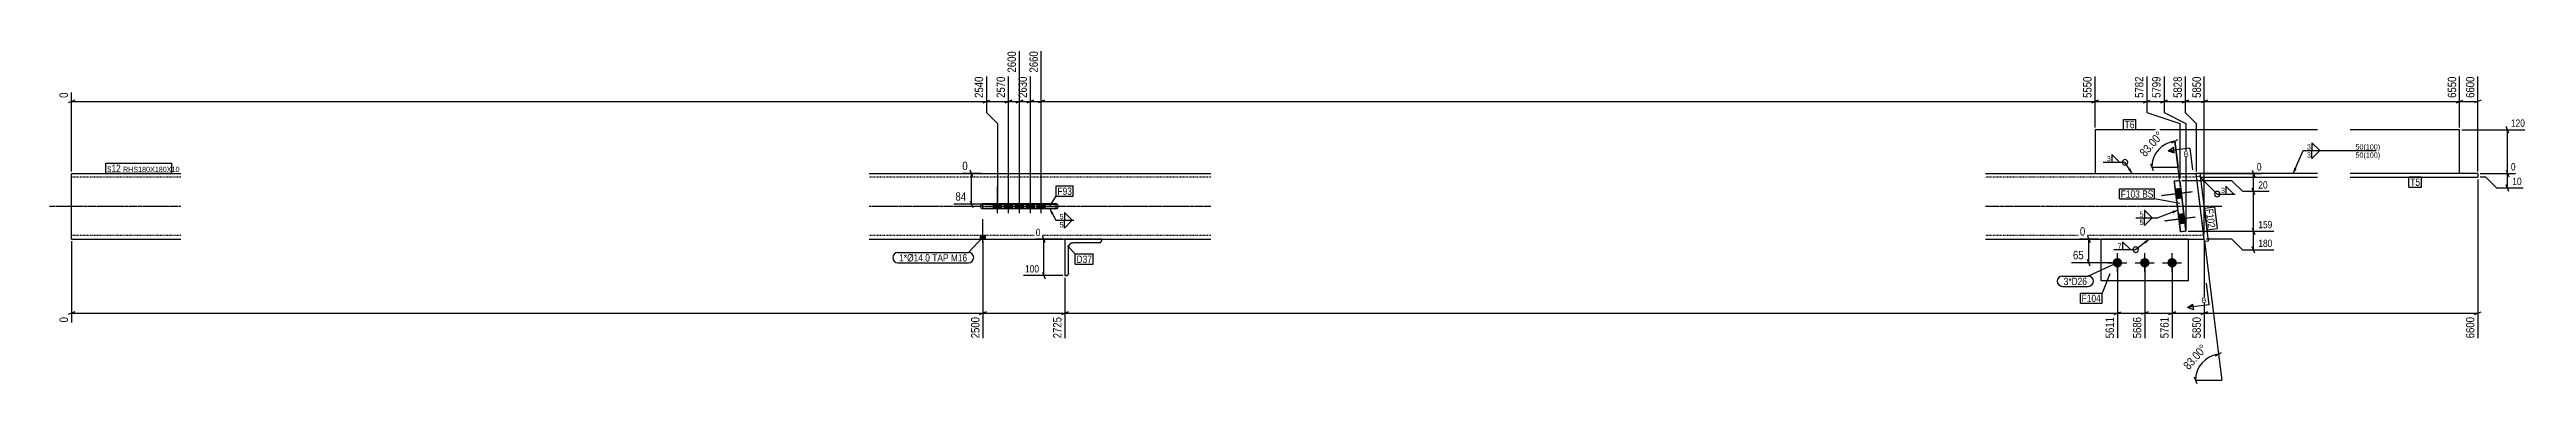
# Model space of a CAD drawing. Header units: millimetres. Extents: x 14 to 40218, y 9 to 1226.
# Drawn here: x 14 to 6808, y 14 to 932 of the extents above; entities that cross this region are included whole.
import ezdxf

# ---------------------------------------------------------------- set-up
doc = ezdxf.new("R2010")
doc.units = ezdxf.units.MM
doc.linetypes.add('DXK_LINE_DOT2', pattern=[3.9198, 1.9599, -1.9599])
doc.linetypes.add('DXK_LINE_DOT3', pattern=[5.9187, 2.979, -0.9799, 0.9799, -0.9799])
for name, color, linetype in [('MÅLSÆTNING', 7, 'Continuous'), ('STÅL', 7, 'Continuous'), ('TEKST', 7, 'Continuous')]:
    doc.layers.add(name, color=color, linetype=linetype)
doc.styles.add('Arial', font='ARIAL.TTF', dxfattribs={"height": 0.2})
doc.styles.add('Arial Narrow', font='ARIALN.TTF', dxfattribs={"height": 0.2})

msp = doc.modelspace()

# ---------------------------------------------------------------- hatches: boundary and pattern name
at = {"layer": 'STÅL', "linetype": 'Continuous'}
for points in [[(5862.5, 523.9), (5859.3, 549.7), (5844.4, 547.8), (5847.6, 522)], [(2625.4, 507.1), (2603.4, 507.1), (2603.4, 495.1), (2625.4, 495.1)], [(2625.4, 507.1), (2603.4, 507.1), (2603.4, 495.1), (2625.4, 495.1)], [(2655.4, 507.1), (2633.4, 507.1), (2633.4, 495.1), (2655.4, 495.1)], [(2655.4, 507.1), (2633.4, 507.1), (2633.4, 495.1), (2655.4, 495.1)], [(2685.4, 507.1), (2663.4, 507.1), (2663.4, 495.1), (2685.4, 495.1)], [(2685.4, 507.1), (2663.4, 507.1), (2663.4, 495.1), (2685.4, 495.1)], [(2715.4, 507.1), (2693.4, 507.1), (2693.4, 495.1), (2715.4, 495.1)], [(2715.4, 507.1), (2693.4, 507.1), (2693.4, 495.1), (2715.4, 495.1)], [(2745.4, 507.1), (2723.4, 507.1), (2723.4, 495.1), (2745.4, 495.1)], [(2745.4, 507.1), (2723.4, 507.1), (2723.4, 495.1), (2745.4, 495.1)], [(5871, 454.4), (5867.8, 480.2), (5852.9, 478.4), (5856.1, 452.6)], [(2581.4, 421.1), (2567.4, 421.1), (2567.4, 411.1), (2581.4, 411.1)], [(5685.9, 359.1, -1), (5685.9, 333.1, -1)], [(5760.9, 359.1, -1), (5760.9, 333.1, -1)], [(5835.9, 359.1, -1), (5835.9, 333.1, -1)]]:
    msp.add_hatch(color=96, dxfattribs=at).paths.add_polyline_path(points)
at = {"layer": 'TEKST', "linetype": 'Continuous'}
for points in [[(5921.1, 567.8), (5913.1, 581.1), (5926.4, 573.1)], [(5836.1, 488.5), (5851.5, 490.2), (5838.8, 481.5)], [(5759.5, 404.9), (5773.6, 411.1), (5764.1, 399)]]:
    msp.add_hatch(color=3, dxfattribs=at).paths.add_polyline_path(points)

# ---------------------------------------------------------------- linework, layer by layer
at = {"layer": 'MÅLSÆTNING', "color": 7, "linetype": 'Continuous'}
for p, q in [((2734.4, 513.1), (2734.4, 927)), ((2734.4, 513.1), (2734.4, 927)), ((2584.4, 857.4), (2584.4, 758.7)), ((2644.4, 513.1), (2644.4, 857.4)), ((2704.4, 513.1), (2704.4, 857.4)), ((5624.4, 717.1), (5624.4, 857.4)), ((5624.4, 717.1), (5624.4, 857.4)), ((5766.6, 857.4), (5766.6, 758.7)), ((5813.7, 857.4), (5813.7, 758.7)), ((5872.1, 857.4), (5872.1, 758.7)), ((5924.2, 425.3), (5924.2, 857.4)), ((5924.2, 425.3), (5924.2, 857.4)), ((6624.4, 717.1), (6624.4, 857.4)), ((6674.4, 597.1), (6674.4, 857.4)), ((83.4, 792.3), (65.4, 785.1)), ((74.4, 597.1), (74.4, 813.5)), ((2575.4, 785.1), (2593.4, 792.3)), ((2584.4, 788.7), (2644.4, 788.7)), ((2584.4, 758.7), (2614.4, 728.7)), ((2584.4, 758.7), (2614.4, 728.7)), ((2653.4, 792.3), (2635.4, 785.1)), ((2674.4, 788.7), (2704.4, 788.7)), ((2695.4, 785.1), (2713.4, 792.3)), ((2713.4, 792.3), (2695.4, 785.1)), ((2704.4, 788.7), (2734.4, 788.7)), ((2743.4, 792.3), (2725.4, 785.1)), ((2743.4, 792.3), (2725.4, 785.1)), ((2734.4, 788.7), (5624.4, 788.7)), ((5633.4, 792.3), (5615.4, 785.1)), ((5615.4, 785.1), (5633.4, 792.3)), ((5757.6, 785.1), (5775.6, 792.3)), ((5804.7, 785.1), (5822.7, 792.3)), ((5863.1, 785.1), (5881.1, 792.3)), ((5872.1, 788.7), (5924.2, 788.7)), ((5872.1, 758.7), (5902.1, 728.7)), ((5872.1, 758.7), (5902.1, 728.7)), ((5933.2, 792.3), (5915.2, 785.1)), ((5933.2, 792.3), (5915.2, 785.1)), ((5924.2, 788.7), (6624.4, 788.7)), ((6615.4, 785.1), (6633.4, 792.3)), ((6683.4, 792.3), (6665.4, 785.1)), ((2614.4, 728.7), (2614.4, 513.1)), ((2614.4, 728.7), (2614.4, 513.1)), ((5834.8, 675.3), (5851.8, 684.7)), ((5857, 568.5), (5843.3, 680)), ((5843.3, 680), (5852.1, 608.5)), ((5856.6, 728.7), (5856.6, 577.5)), ((5856.6, 728.7), (5856.6, 577.5)), ((5873.7, 728.7), (5873.7, 438.6)), ((5873.7, 728.7), (5873.7, 438.6)), ((5902.1, 728.7), (5902.1, 597.1)), ((5902.1, 728.7), (5902.1, 597.1)), ((6630.4, 711.1), (6803.5, 711.1)), ((6759.7, 702.1), (6752.5, 720.1)), ((6756.1, 591.1), (6756.1, 711.1)), ((5776.5, 617.5), (5783.7, 599.5)), ((2568.4, 591.1), (2518, 591.1)), ((2546.4, 582.1), (2539.2, 600.1)), ((2542.8, 507.1), (2542.8, 591.1)), ((5780.1, 608.5), (5852.1, 608.5)), ((5999.4, 571.5), (5862.6, 571.5)), ((5999.4, 571.5), (5862.6, 571.5)), ((5919.1, 591.1), (6081.2, 591.1)), ((6029.4, 541.5), (5999.4, 571.5)), ((6029.4, 541.5), (5999.4, 571.5)), ((6055.8, 600.1), (6063, 582.1)), ((6063, 532.5), (6055.8, 550.5)), ((6063, 532.5), (6055.8, 550.5)), ((6059.4, 541.5), (6059.4, 591.1)), ((6674.4, 575.1), (6674.4, 138.6)), ((6680.4, 591.1), (6777.9, 591.1)), ((6680.4, 591.1), (6777.9, 591.1)), ((6696.1, 581.1), (6680.4, 581.1)), ((6726.1, 551.1), (6696.1, 581.1)), ((6798.4, 551.1), (6726.1, 551.1)), ((6752.5, 600.1), (6759.7, 582.1)), ((6752.5, 600.1), (6759.7, 582.1)), ((6759.7, 542.1), (6752.5, 560.1)), ((6756.1, 551.1), (6756.1, 591.1)), ((2568.4, 507.1), (2494.6, 507.1)), ((2539.2, 516.1), (2546.4, 498.1)), ((6101.7, 541.5), (6029.4, 541.5)), ((6101.7, 541.5), (6029.4, 541.5)), ((6059.4, 432.6), (6059.4, 541.5)), ((2793.4, 411.1), (2719.3, 411.1)), ((2744.7, 402.1), (2737.5, 420.1)), ((2741.1, 311.1), (2741.1, 411.1)), ((5634.9, 411.1), (5583, 411.1)), ((5604.2, 420.1), (5611.4, 402.1)), ((5607.8, 346.1), (5607.8, 411.1)), ((5879.7, 432.6), (6114.5, 432.6)), ((5879.7, 432.6), (6114.5, 432.6)), ((5999.4, 411.1), (5930.2, 411.1)), ((6029.4, 381.1), (5999.4, 411.1)), ((6055.8, 441.6), (6063, 423.6)), ((6055.8, 441.6), (6063, 423.6)), ((6059.4, 381.1), (6059.4, 432.6)), ((74.4, 405.1), (74.4, 182.4)), ((2574.4, 405.1), (2574.4, 138.6)), ((5679.9, 346.1), (5559.7, 346.1)), ((5611.4, 337.1), (5604.2, 355.1)), ((5685.9, 340.1), (5685.9, 138.6)), ((5760.9, 340.1), (5760.9, 138.6)), ((5760.9, 340.1), (5760.9, 138.6)), ((5924.9, 405.2), (5963, 94.9)), ((6114.5, 381.1), (6029.4, 381.1)), ((6063, 372.1), (6055.8, 390.1)), ((2793.4, 311.1), (2686, 311.1)), ((2737.5, 320.1), (2744.7, 302.1)), ((2799.4, 305.1), (2799.4, 138.6)), ((2799.4, 305.1), (2799.4, 138.6)), ((83.4, 210.9), (65.4, 203.7)), ((74.4, 207.3), (2574.4, 207.3)), ((2565.4, 203.7), (2583.4, 210.9)), ((2808.4, 210.9), (2790.4, 203.7)), ((2790.4, 203.7), (2808.4, 210.9)), ((2799.4, 207.3), (5685.9, 207.3)), ((5676.9, 203.7), (5694.9, 210.9)), ((5769.9, 210.9), (5751.9, 203.7)), ((5760.9, 207.3), (5835.9, 207.3)), ((5826.9, 203.7), (5844.9, 210.9)), ((5933.2, 210.9), (5915.2, 203.7)), ((5915.2, 203.7), (5933.2, 210.9)), ((5924.2, 207.3), (6674.4, 207.3)), ((6665.4, 203.7), (6683.4, 210.9)), ((5954.5, 90.2), (5971.5, 99.5)), ((5963, 94.9), (5971.8, 23.4)), ((5896.2, 32.4), (5903.4, 14.4)), ((5899.8, 23.4), (5971.8, 23.4))]:
    msp.add_line(p, q, dxfattribs=at)
for centre in [(5852.1, 608.5), (5971.8, 23.4)]:
    msp.add_arc(centre, 72, 97, 180, dxfattribs=at)
at = {"layer": 'STÅL', "color": 2, "linetype": 'Continuous'}
for p, q in [((6234.9, 711.1), (5624.4, 711.1)), ((5624.4, 711.1), (5624.4, 591.1)), ((6624.4, 711.1), (6324.4, 711.1)), ((6624.4, 591.1), (6624.4, 711.1)), ((74.4, 436.1), (74.4, 591.1)), ((74.4, 591.1), (374.4, 591.1)), ((2262.4, 591.1), (3199.4, 591.1)), ((5324.4, 591.1), (5902.1, 591.1)), ((5856.6, 571.5), (5841.7, 569.7)), ((5841.7, 569.7), (5858.8, 430.7)), ((5856.6, 571.5), (5873.7, 432.6)), ((5913.1, 591.1), (5902.1, 591.1)), ((5923.3, 418.3), (5902.1, 591.1)), ((5903, 583.2), (5913, 584.4)), ((5913, 584.4), (5934.9, 405.4)), ((6234.9, 591.1), (5913.1, 591.1)), ((5913.1, 591.1), (5913.1, 582.9)), ((5913.4, 581.1), (6234.9, 581.1)), ((6674.4, 591.1), (6324.4, 591.1)), ((6324.4, 581.1), (6674.4, 581.1)), ((6674.4, 591.1), (6674.4, 581.1)), ((2574.4, 508.1), (2571.7, 507.6)), ((2571.7, 494.7), (2574.4, 494.1)), ((2774.4, 508.1), (2574.4, 508.1)), ((2574.4, 495.1), (2574.4, 507.1)), ((2574.4, 507.1), (2774.4, 507.1)), ((2774.4, 495.1), (2574.4, 495.1)), ((2774.4, 494.1), (2574.4, 494.1)), ((2624.4, 495.1), (2624.4, 507.1)), ((2724.4, 495.1), (2724.4, 507.1)), ((2777.1, 507.6), (2774.4, 508.1)), ((2774.4, 507.1), (2774.4, 495.1)), ((2774.4, 494.1), (2777.1, 494.7)), ((74.4, 411.1), (74.4, 436.1)), ((74.4, 411.1), (374.4, 411.1)), ((2262.4, 411.1), (3199.4, 411.1)), ((2799.4, 411.1), (2799.4, 311.1)), ((2899.4, 411.1), (2899.4, 407.1)), ((5324.4, 411.1), (5924.2, 411.1)), ((5640.9, 296.1), (5640.9, 411.1)), ((5873.7, 432.6), (5858.8, 430.7)), ((5880.9, 296.1), (5880.9, 411.1)), ((5925, 404.2), (5923.3, 418.3)), ((2810.3, 393.7), (2809.4, 389.1)), ((2809.4, 317.1), (2809.4, 389.1)), ((2821.4, 401.1), (2816.8, 400.2)), ((2893.4, 401.1), (2821.4, 401.1)), ((2895.7, 401.6), (2893.4, 401.1)), ((2899.4, 407.1), (2898.9, 404.8)), ((5934.9, 405.4), (5925, 404.2)), ((2799.4, 311.1), (2803.4, 311.1)), ((2805.7, 311.6), (2803.4, 311.1)), ((2809.4, 317.1), (2808.9, 314.8)), ((5880.9, 296.1), (5640.9, 296.1))]:
    msp.add_line(p, q, dxfattribs=at)
at = {"layer": 'STÅL', "color": 7, "linetype": 'DXK_LINE_DOT2'}
for p, q in [((374.4, 581.1), (74.4, 581.1)), ((3199.4, 581.1), (2262.4, 581.1)), ((5903.3, 581.1), (5324.4, 581.1)), ((5624.4, 591.1), (5902.1, 591.1)), ((5856.6, 571.5), (5841.7, 569.7)), ((5858.8, 430.7), (5841.7, 569.7)), ((5873.7, 432.6), (5856.6, 571.5)), ((5923.3, 418.3), (5903, 583.2)), ((6234.9, 591.1), (5913.1, 591.1)), ((5913.1, 581.1), (5913.1, 582.9)), ((5913.1, 581.1), (5913.4, 581.1)), ((6624.4, 591.1), (6324.4, 591.1)), ((2571.7, 507.6), (2574.4, 508.1)), ((2574.4, 494.1), (2571.7, 494.7)), ((2774.4, 508.1), (2777.1, 507.6)), ((2777.1, 494.7), (2774.4, 494.1)), ((74.4, 413), (74.4, 436.1)), ((374.4, 421.1), (74.4, 421.1)), ((3199.4, 421.1), (2262.4, 421.1)), ((2899.4, 411.1), (2799.4, 411.1)), ((5922.9, 421.1), (5324.4, 421.1)), ((5880.9, 411.1), (5640.9, 411.1)), ((5873.7, 432.6), (5858.8, 430.7)), ((5923.9, 413), (5923.3, 418.3)), ((5924.2, 411.1), (5923.9, 413)), ((2809.4, 389.1), (2810.3, 393.7)), ((2816.8, 400.2), (2821.4, 401.1)), ((2893.4, 401.1), (2895.7, 401.6)), ((2898.9, 404.8), (2899.4, 407.1)), ((2803.4, 311.1), (2805.7, 311.6)), ((2808.9, 314.8), (2809.4, 317.1))]:
    msp.add_line(p, q, dxfattribs=at)
at = {"layer": 'STÅL', "color": 96, "linetype": 'Continuous'}
for p, q in [((2614.4, 482.1), (2614.4, 555.1)), ((2614.4, 482.1), (2614.4, 555.1)), ((2644.4, 482.1), (2644.4, 555.1)), ((2644.4, 482.1), (2644.4, 555.1)), ((2674.4, 482.1), (2674.4, 555.1)), ((2674.4, 482.1), (2674.4, 555.1)), ((2704.4, 482.1), (2704.4, 555.1)), ((2704.4, 482.1), (2704.4, 555.1)), ((2734.4, 482.1), (2734.4, 555.1)), ((2734.4, 482.1), (2734.4, 555.1)), ((5859.3, 549.7), (5844.4, 547.8)), ((2603.4, 495.1), (2603.4, 507.1)), ((2603.4, 495.1), (2603.4, 507.1)), ((2625.4, 495.1), (2625.4, 507.1)), ((2625.4, 495.1), (2625.4, 507.1)), ((2633.4, 495.1), (2633.4, 507.1)), ((2633.4, 495.1), (2633.4, 507.1)), ((2655.4, 495.1), (2655.4, 507.1)), ((2655.4, 495.1), (2655.4, 507.1)), ((2663.4, 495.1), (2663.4, 507.1)), ((2663.4, 495.1), (2663.4, 507.1)), ((2685.4, 495.1), (2685.4, 507.1)), ((2685.4, 495.1), (2685.4, 507.1)), ((2693.4, 495.1), (2693.4, 507.1)), ((2693.4, 495.1), (2693.4, 507.1)), ((2715.4, 495.1), (2715.4, 507.1)), ((2715.4, 495.1), (2715.4, 507.1)), ((2723.4, 495.1), (2723.4, 507.1)), ((2723.4, 495.1), (2723.4, 507.1)), ((2745.4, 495.1), (2745.4, 507.1)), ((2745.4, 495.1), (2745.4, 507.1)), ((5890.7, 540.4), (5806.3, 530.1)), ((5862.5, 523.9), (5847.6, 522)), ((5867.8, 480.2), (5852.9, 478.4)), ((2567.4, 411.1), (2567.4, 421.1)), ((2574.4, 401.1), (2574.4, 466.1)), ((2581.4, 411.1), (2581.4, 421.1)), ((5899.2, 470.9), (5814.8, 460.6)), ((5871, 454.4), (5856.1, 452.6)), ((5659.9, 346.1), (5711.9, 346.1)), ((5685.9, 320.1), (5685.9, 372.1)), ((5734.9, 346.1), (5786.9, 346.1)), ((5760.9, 320.1), (5760.9, 372.1)), ((5809.9, 346.1), (5861.9, 346.1)), ((5835.9, 320.1), (5835.9, 372.1))]:
    msp.add_line(p, q, dxfattribs=at)
at = {"layer": 'STÅL', "color": 96, "linetype": 'DXK_LINE_DOT2'}
for p, q in [((5859.3, 549.7), (5844.4, 547.8)), ((5890.7, 540.4), (5806.3, 530.1)), ((5862.5, 523.9), (5847.6, 522)), ((5867.8, 480.2), (5852.9, 478.4)), ((5899.2, 470.9), (5814.8, 460.6)), ((5871, 454.4), (5856.1, 452.6))]:
    msp.add_line(p, q, dxfattribs=at)
at = {"layer": 'STÅL', "color": 7, "linetype": 'DXK_LINE_DOT3'}
for p, q in [((14.4, 501.1), (374.4, 501.1)), ((2262.4, 501.1), (3199.4, 501.1)), ((5324.4, 501.1), (5973.1, 501.1)), ((2849.4, 361.1), (2849.4, 361.1))]:
    msp.add_line(p, q, dxfattribs=at)
at = {"layer": 'STÅL', "color": 2, "linetype": 'Continuous'}
for centre, radius, start, end in [((2574.4, 501.1), 7, 112.5, 247.5), ((2774.4, 501.1), 7, 292.5, 67.5), ((2821.4, 389.1), 12, 112.5, 157.5), ((2893.4, 407.1), 6, 292.5, 337.5), ((2803.4, 317.1), 6, 292.5, 337.5)]:
    msp.add_arc(centre, radius, start, end, dxfattribs=at)
at = {"layer": 'STÅL', "color": 7, "linetype": 'DXK_LINE_DOT2'}
for centre, radius, start, end in [((2574.4, 501.1), 7, 112.5, 247.5), ((2774.4, 501.1), 7, 292.5, 67.5), ((2821.4, 389.1), 12, 112.5, 157.5), ((2893.4, 407.1), 6, 292.5, 337.5), ((2803.4, 317.1), 6, 292.5, 337.5)]:
    msp.add_arc(centre, radius, start, end, dxfattribs=at)
at = {"layer": 'TEKST', "color": 3, "linetype": 'Continuous'}
for p, q in [((5851.5, 490.2), (5796.3, 469.5)), ((5773.6, 411.1), (5736.1, 382.1))]:
    msp.add_line(p, q, dxfattribs=at)
msp.add_arc((5736.1, 382.1), 7.5, 270, 90, dxfattribs=at)

# ---------------------------------------------------------------- wipeouts: each hides what was drawn before it
at = {"color": 0}
for points in [[(6216.1, 655.9), (6216.1, 673.3), (6204.5, 673.3), (6204.5, 655.9)], [(2531.4, 349.6), (2531.4, 370.6), (2344.7, 370.6), (2344.7, 349.6)]]:
    msp.add_wipeout(points, dxfattribs=at).dxf.layer = 'TEKST'
at = {"color": 0, "linetype": 'Continuous'}
msp.add_wipeout([(6396.7, 655.9), (6396.7, 673.3), (6337.6, 673.3), (6337.6, 655.9)], dxfattribs=at).dxf.layer = 'TEKST'

# ---------------------------------------------------------------- next in the draw order: linework, layer by layer
at = {"layer": 'TEKST', "color": 3, "linetype": 'Continuous'}
for p, q in [((6240.6, 654.1), (6219.2, 675.6)), ((6219.2, 675.6), (6219.2, 654.1)), ((6219.2, 654.1), (6240.6, 654.1))]:
    msp.add_line(p, q, dxfattribs=at)

# ---------------------------------------------------------------- next in the draw order: wipeouts: each hides what was drawn before it
at = {"color": 0, "linetype": 'Continuous'}
for points, layer in [([(2729.6, 931.8), (2696, 931.8), (2696, 863.7), (2729.6, 863.7)], 'MÅLSÆTNING'), ([(2639.6, 862.2), (2606, 862.2), (2606, 794.1), (2639.6, 794.1)], 'MÅLSÆTNING'), ([(5919.4, 862.2), (5885.8, 862.2), (5885.8, 794.1), (5919.4, 794.1)], 'MÅLSÆTNING'), ([(6619.6, 862.2), (6586, 862.2), (6586, 794.1), (6619.6, 794.1)], 'MÅLSÆTNING'), ([(6807.7, 715.3), (6807.7, 744.7), (6760.9, 744.7), (6760.9, 715.3)], 'MÅLSÆTNING'), ([(2537.4, 595.9), (2537.4, 629.5), (2513.2, 629.5), (2513.2, 595.9)], 'MÅLSÆTNING'), ([(6085.4, 595.3), (6085.4, 624.7), (6064.2, 624.7), (6064.2, 595.3)], 'MÅLSÆTNING'), ([(6782.1, 595.3), (6782.1, 624.7), (6760.9, 624.7), (6760.9, 595.3)], 'MÅLSÆTNING'), ([(2533, 511.9), (2533, 545.5), (2494.2, 545.5), (2494.2, 511.9)], 'MÅLSÆTNING'), ([(2736.3, 415.3), (2736.3, 444.7), (2715.1, 444.7), (2715.1, 415.3)], 'MÅLSÆTNING'), ([(5602.4, 415.9), (5602.4, 449.5), (5578.2, 449.5), (5578.2, 415.9)], 'MÅLSÆTNING'), ([(6114.8, 436.8), (6114.8, 466.2), (6068.1, 466.2), (6068.1, 436.8)], 'MÅLSÆTNING'), ([(2732.5, 315.3), (2732.5, 344.7), (2685.7, 344.7), (2685.7, 315.3)], 'MÅLSÆTNING'), ([(69.6, 201.9), (36, 201.9), (36, 177.6), (69.6, 177.6)], 'MÅLSÆTNING'), ([(2569.6, 201.9), (2536, 201.9), (2536, 133.8), (2569.6, 133.8)], 'MÅLSÆTNING'), ([(5681.1, 201.9), (5647.5, 201.9), (5647.5, 133.8), (5681.1, 133.8)], 'MÅLSÆTNING'), ([(6669.6, 201.9), (6636, 201.9), (6636, 133.8), (6669.6, 133.8)], 'MÅLSÆTNING'), ([(5881.7, 638.1), (5879.9, 653), (5866.6, 651.4), (5868.4, 636.5)], 'TEKST'), ([(6396.7, 633.4), (6396.7, 650.8), (6337.6, 650.8), (6337.6, 633.4)], 'TEKST')]:
    msp.add_wipeout(points, dxfattribs=at).dxf.layer = layer
at = {"color": 0}
for points, layer in [([(5820.9, 695), (5795.7, 717.3), (5737.2, 651.2), (5762.4, 629)], 'MÅLSÆTNING'), ([(5940.6, 109.9), (5915.4, 132.2), (5856.9, 66.1), (5882.1, 43.8)], 'MÅLSÆTNING'), ([(209.7, 595.3), (209.7, 616.3), (172.6, 616.3), (172.6, 595.3)], 'TEKST'), ([(5667.3, 623.7), (5667.3, 641.1), (5655.7, 641.1), (5655.7, 623.7)], 'TEKST'), ([(2818.4, 532.5), (2818.4, 553.5), (2778.8, 553.5), (2778.8, 532.5)], 'TEKST'), ([(5980.3, 536.4), (5980.3, 553.8), (5968.8, 553.8), (5968.8, 536.4)], 'TEKST'), ([(6515.9, 557.4), (6515.9, 578.4), (6489.1, 578.4), (6489.1, 557.4)], 'TEKST'), ([(5757, 471.3), (5757, 488.7), (5745.4, 488.7), (5745.4, 471.3)], 'TEKST'), ([(2531.4, 349.6), (2531.4, 370.6), (2344.7, 370.6), (2344.7, 349.6)], 'TEKST'), ([(2873.3, 345.6), (2873.3, 366.6), (2831.1, 366.6), (2831.1, 345.6)], 'TEKST'), ([(5696.8, 383.9), (5696.8, 401.3), (5685.3, 401.3), (5685.3, 383.9)], 'TEKST'), ([(5602.3, 284.8), (5602.3, 305.8), (5538.4, 305.8), (5538.4, 284.8)], 'TEKST')]:
    msp.add_wipeout(points, dxfattribs=at).dxf.layer = layer

# ---------------------------------------------------------------- next in the draw order: hatches: boundary and pattern name
at = {"layer": 'TEKST', "linetype": 'Continuous'}
for color, points in [(30, [(5840.2, 655.7), (5841.1, 648.3), (5825.3, 653.9)]), (3, [(5721.4, 605.8), (5726.3, 591.1), (5715, 601.7)])]:
    msp.add_hatch(color=color, dxfattribs=at).paths.add_polyline_path(points)

# ---------------------------------------------------------------- next in the draw order: linework, layer by layer
at = {"layer": 'MÅLSÆTNING', "color": 7, "linetype": 'Continuous'}
for p, q in [((2674.4, 513.1), (2674.4, 927)), ((2584.4, 857.4), (2584.4, 758.7)), ((2704.4, 513.1), (2704.4, 857.4)), ((5872.1, 857.4), (5872.1, 758.7)), ((6624.4, 717.1), (6624.4, 857.4)), ((74.4, 788.7), (2584.4, 788.7)), ((2575.4, 785.1), (2593.4, 792.3)), ((2665.4, 785.1), (2683.4, 792.3)), ((5766.6, 758.7), (5856.6, 728.7)), ((5766.6, 758.7), (5856.6, 728.7)), ((5813.7, 788.7), (5872.1, 788.7)), ((5813.7, 758.7), (5873.7, 728.7)), ((5813.7, 758.7), (5873.7, 728.7)), ((5881.1, 792.3), (5863.1, 785.1)), ((6615.4, 785.1), (6633.4, 792.3)), ((6624.4, 788.7), (6674.4, 788.7)), ((2574.4, 405.1), (2574.4, 138.6)), ((5685.9, 340.1), (5685.9, 138.6)), ((5835.9, 340.1), (5835.9, 138.6)), ((5924.2, 405.1), (5924.2, 138.6)), ((5924.2, 405.1), (5924.2, 138.6)), ((2583.4, 210.9), (2565.4, 203.7)), ((2574.4, 207.3), (2799.4, 207.3)), ((5676.9, 203.7), (5694.9, 210.9)), ((5685.9, 207.3), (5760.9, 207.3))]:
    msp.add_line(p, q, dxfattribs=at)
at = {"layer": 'TEKST', "color": 3, "linetype": 'Continuous'}
for p, q in [((5646.4, 621.9), (5706.6, 621.9)), ((5691.8, 621.9), (5670.4, 643.4)), ((5670.4, 643.4), (5670.4, 621.9)), ((5670.4, 621.9), (5691.8, 621.9)), ((5726.3, 591.1), (5706.6, 621.9)), ((5913.1, 581.1), (5959.5, 534.6)), ((6004.8, 534.6), (5983.4, 556)), ((5983.4, 556), (5983.4, 534.6)), ((5781.5, 469.5), (5760, 490.9)), ((5760, 490.9), (5760, 469.5)), ((5959.5, 534.6), (6009.1, 534.6)), ((5983.4, 534.6), (6004.8, 534.6)), ((5760, 469.5), (5781.5, 469.5)), ((5676, 382.1), (5736.1, 382.1)), ((5721.3, 382.1), (5699.9, 403.5)), ((5699.9, 403.5), (5699.9, 382.1)), ((5699.9, 382.1), (5721.3, 382.1))]:
    msp.add_line(p, q, dxfattribs=at)
at = {"layer": 'TEKST', "color": 30, "linetype": 'Continuous'}
for p, q in [((5825.3, 653.9), (5839.3, 663.2)), ((5825.3, 653.9), (5841.1, 648.3)), ((5841.1, 648.3), (5839.3, 663.2))]:
    msp.add_line(p, q, dxfattribs=at)
at = {"layer": 'TEKST', "color": 7, "linetype": 'Continuous'}
for p, q in [((5884.9, 661.2), (5825.3, 653.9)), ((5884.9, 661.2), (5892.2, 601.6)), ((2574.4, 416.1), (2535, 374.2)), ((2341.1, 374.2), (2535, 374.2)), ((2341.1, 346), (2535, 346))]:
    msp.add_line(p, q, dxfattribs=at)
at = {"layer": 'TEKST', "color": 3, "linetype": 'Continuous'}
for centre, start, end in [((5706.6, 621.9), 90, 270), ((5706.6, 621.9), 270, 90), ((5959.5, 534.6), 90, 270), ((5959.5, 534.6), 270, 90), ((5736.1, 382.1), 90, 270)]:
    msp.add_arc(centre, 7.5, start, end, dxfattribs=at)
at = {"layer": 'TEKST', "color": 7, "linetype": 'Continuous'}
for centre, start, end in [((2341.1, 360.1), 90, 270), ((2535, 360.1), 270, 90)]:
    msp.add_arc(centre, 14.1, start, end, dxfattribs=at)

# ---------------------------------------------------------------- next in the draw order: texts
at = {"layer": 'MÅLSÆTNING', "color": 3, "linetype": 'Continuous', "style": 'Arial Narrow'}
for s, height, p in [('2660', 22.91, (2724.8, 868.5)), ('2570', 22.91, (2634.8, 798.9)), ('5850', 22.91, (5914.6, 798.9)), ('6550', 22.91, (6614.8, 798.9)), ('0', 22.9, (64.8, 182.4)), ('2500', 22.91, (2564.8, 138.6)), ('5611', 22.91, (5676.3, 138.6)), ('6600', 22.91, (6664.8, 138.6))]:
    msp.add_text(s, height=height, rotation=90.00021, dxfattribs=at).set_placement(p)
at = {"layer": 'MÅLSÆTNING', "color": 3, "style": 'Arial Narrow'}
for p in [(5762, 635.7), (5881.7, 50.6)]:
    msp.add_text('83.00°', height=22.91, rotation=48.50088, dxfattribs=at).set_placement(p)
at = {"layer": 'MÅLSÆTNING', "color": 3, "linetype": 'Continuous', "style": 'Arial Narrow'}
for s, height, p in [('120', 20.04, (6765.1, 719.5)), ('0', 22.9, (2518, 600.7)), ('0', 20, (6068.4, 599.5)), ('84', 22.91, (2499, 516.7)), ('0', 20, (2719.3, 419.5)), ('0', 22.9, (5583, 420.7)), ('100', 20.04, (2689.9, 319.5))]:
    msp.add_text(s, height=height, dxfattribs=at).set_placement(p)
at = {"layer": 'TEKST', "color": 3, "style": 'Arial Narrow'}
for s, height, p in [('3', 14.3, (5656.9, 624.9)), ('3', 14.3, (5970, 537.6)), ('1*Ø14.0 TAP M16', 20.043, (2344.7, 349.6)), ('7', 14.3, (5686.5, 385.1))]:
    msp.add_text(s, height=height, dxfattribs=at).set_placement(p)
at = {"layer": 'TEKST', "color": 3, "linetype": 'Continuous', "style": 'Arial'}
msp.add_text('B', height=14.3, rotation=7.00154, dxfattribs=at).set_placement((5868.4, 636.5))
at = {"layer": 'TEKST', "color": 3, "linetype": 'Continuous', "style": 'Arial Narrow'}
for p in [(6338.8, 657.1), (6338.8, 634.6)]:
    msp.add_text('50(100)', height=14.32, dxfattribs=at).set_placement(p)

# ---------------------------------------------------------------- next in the draw order: wipeouts: each hides what was drawn before it
at = {"color": 0, "linetype": 'Continuous'}
for points, layer in [([(6798.7, 555.3), (6798.7, 584.7), (6764.7, 584.7), (6764.7, 555.3)], 'MÅLSÆTNING'), ([(6114.8, 385.3), (6114.8, 414.7), (6068.1, 414.7), (6068.1, 385.3)], 'MÅLSÆTNING'), ([(5598.1, 350.9), (5598.1, 384.5), (5559.2, 384.5), (5559.2, 350.9)], 'MÅLSÆTNING'), ([(6216.1, 633.4), (6216.1, 650.8), (6204.5, 650.8), (6204.5, 633.4)], 'TEKST')]:
    msp.add_wipeout(points, dxfattribs=at).dxf.layer = layer
at = {"color": 0}
for points in [[(209.7, 595.3), (209.7, 616.3), (172.6, 616.3), (172.6, 595.3)], [(2818.4, 532.5), (2818.4, 553.5), (2778.8, 553.5), (2778.8, 532.5)], [(6515.9, 557.4), (6515.9, 578.4), (6489.1, 578.4), (6489.1, 557.4)], [(2873.3, 345.6), (2873.3, 366.6), (2831.1, 366.6), (2831.1, 345.6)], [(5602.3, 284.8), (5602.3, 305.8), (5538.4, 305.8), (5538.4, 284.8)]]:
    msp.add_wipeout(points, dxfattribs=at).dxf.layer = 'TEKST'

# ---------------------------------------------------------------- next in the draw order: hatches: boundary and pattern name
at = {"layer": 'TEKST', "linetype": 'Continuous'}
msp.add_hatch(color=3, dxfattribs=at).paths.add_polyline_path([(6177.6, 603.4), (6168.2, 591.1), (6170.7, 606.4)])

# ---------------------------------------------------------------- next in the draw order: linework, layer by layer
at = {"layer": 'TEKST', "color": 7, "linetype": 'Continuous'}
for p, q in [((169, 591.7), (169, 619.9)), ((2775.2, 557.1), (2822, 557.1)), ((2775.2, 528.9), (2775.2, 557.1)), ((2822, 528.9), (2822, 557.1)), ((6485.5, 582), (6519.5, 582)), ((6485.5, 553.8), (6485.5, 582)), ((6485.5, 553.8), (6519.5, 553.8)), ((6519.5, 553.8), (6519.5, 582)), ((2759.2, 502.9), (2775.2, 528.9)), ((2775.2, 528.9), (2822, 528.9)), ((2805.9, 392.1), (2827.5, 370.2)), ((2827.5, 370.2), (2876.9, 370.2)), ((2827.5, 342), (2827.5, 370.2)), ((2827.5, 342), (2876.9, 342)), ((2876.9, 342), (2876.9, 370.2)), ((5684.8, 346.1), (5605.9, 309.4)), ((5534.8, 309.4), (5605.9, 309.4)), ((5534.8, 281.2), (5605.9, 281.2))]:
    msp.add_line(p, q, dxfattribs=at)
at = {"layer": 'TEKST', "color": 3, "linetype": 'Continuous'}
for p, q in [((6168.2, 591.1), (6195.2, 654.1)), ((6195.2, 654.1), (6395.5, 654.1)), ((6219.2, 654.1), (6240.6, 654.1)), ((6240.6, 654.1), (6219.2, 632.7)), ((6219.2, 632.7), (6219.2, 654.1))]:
    msp.add_line(p, q, dxfattribs=at)
at = {"layer": 'TEKST', "color": 7, "linetype": 'Continuous'}
for centre, start, end in [((5534.8, 295.3), 90, 270), ((5605.9, 295.3), 270, 90)]:
    msp.add_arc(centre, 14.1, start, end, dxfattribs=at)

# ---------------------------------------------------------------- next in the draw order: texts
at = {"layer": 'MÅLSÆTNING', "color": 3, "linetype": 'Continuous', "style": 'Arial Narrow'}
for s, height, p in [('0', 20, (6765.1, 599.5)), ('10', 20.04, (6768.9, 559.5)), ('159', 20.04, (6072.3, 441)), ('180', 20.04, (6072.3, 389.5)), ('65', 22.91, (5564, 355.7))]:
    msp.add_text(s, height=height, dxfattribs=at).set_placement(p)
at = {"layer": 'TEKST', "color": 3, "style": 'Arial Narrow'}
for s, height, p in [('3', 14.3, (6205.7, 657.1)), ('F93', 20.04, (2778.8, 532.5)), ('T5', 20.04, (6489.1, 557.4)), ('D37', 20.04, (2831.1, 345.6)), ('3*D26', 20.04, (5538.4, 284.8))]:
    msp.add_text(s, height=height, dxfattribs=at).set_placement(p)
at = {"layer": 'TEKST', "color": 3, "linetype": 'Continuous', "style": 'Arial Narrow'}
msp.add_text('3', height=14.3, dxfattribs=at).set_placement((6205.7, 634.6))

# ---------------------------------------------------------------- next in the draw order: wipeouts: each hides what was drawn before it
at = {"color": 0, "linetype": 'Continuous'}
for points, layer in [([(69.6, 818.3), (36, 818.3), (36, 794.1), (69.6, 794.1)], 'MÅLSÆTNING'), ([(2579.6, 862.2), (2546, 862.2), (2546, 794.1), (2579.6, 794.1)], 'MÅLSÆTNING'), ([(2699.6, 862.2), (2666, 862.2), (2666, 794.1), (2699.6, 794.1)], 'MÅLSÆTNING'), ([(5867.3, 862.2), (5833.7, 862.2), (5833.7, 794.1), (5867.3, 794.1)], 'MÅLSÆTNING'), ([(6669.6, 862.2), (6636, 862.2), (6636, 794.1), (6669.6, 794.1)], 'MÅLSÆTNING'), ([(6102, 545.7), (6102, 575.1), (6068.1, 575.1), (6068.1, 545.7)], 'MÅLSÆTNING'), ([(2794.6, 201.9), (2761, 201.9), (2761, 133.8), (2794.6, 133.8)], 'MÅLSÆTNING'), ([(5831.1, 201.9), (5797.5, 201.9), (5797.5, 133.8), (5831.1, 133.8)], 'MÅLSÆTNING'), ([(5757, 448.8), (5757, 466.2), (5745.4, 466.2), (5745.4, 448.8)], 'TEKST')]:
    msp.add_wipeout(points, dxfattribs=at).dxf.layer = layer
at = {"color": 0}
for points in [[(5732.5, 715.3), (5732.5, 736.3), (5705.7, 736.3), (5705.7, 715.3)], [(345.8, 595.3), (345.8, 610.3), (216, 610.3), (216, 595.3)], [(5747.4, 524.8), (5747.4, 545.8), (5694.9, 545.8), (5694.9, 524.8)], [(5934.7, 440.8), (5955.6, 443.4), (5949.2, 495.4), (5928.3, 492.9)]]:
    msp.add_wipeout(points, dxfattribs=at).dxf.layer = 'TEKST'

# ---------------------------------------------------------------- next in the draw order: linework, layer by layer
at = {"layer": 'MÅLSÆTNING', "color": 7, "linetype": 'Continuous'}
for p, q in [((2674.4, 513.1), (2674.4, 927)), ((2644.4, 513.1), (2644.4, 857.4)), ((5813.7, 857.4), (5813.7, 758.7)), ((2635.4, 785.1), (2653.4, 792.3)), ((2644.4, 788.7), (2674.4, 788.7)), ((2683.4, 792.3), (2665.4, 785.1)), ((5766.6, 788.7), (5813.7, 788.7)), ((5822.7, 792.3), (5804.7, 785.1)), ((5835.9, 340.1), (5835.9, 138.6)), ((5769.9, 210.9), (5751.9, 203.7)), ((5844.9, 210.9), (5826.9, 203.7)), ((5835.9, 207.3), (5924.2, 207.3))]:
    msp.add_line(p, q, dxfattribs=at)
at = {"layer": 'TEKST', "color": 3, "linetype": 'Continuous'}
for p, q in [((5736.1, 469.5), (5796.3, 469.5)), ((5760, 469.5), (5781.5, 469.5)), ((5781.5, 469.5), (5760, 448.1)), ((5760, 448.1), (5760, 469.5))]:
    msp.add_line(p, q, dxfattribs=at)

# ---------------------------------------------------------------- next in the draw order: texts
at = {"layer": 'MÅLSÆTNING', "color": 3, "linetype": 'Continuous', "style": 'Arial Narrow'}
for s, height, p in [('2540', 22.91, (2574.8, 798.9)), ('2630', 22.91, (2694.8, 798.9)), ('5828', 22.91, (5862.5, 798.9)), ('6600', 22.91, (6664.8, 798.9)), ('0', 22.9, (64.8, 798.9)), ('2725', 22.91, (2789.8, 138.6)), ('5761', 22.91, (5826.3, 138.6))]:
    msp.add_text(s, height=height, rotation=90.00021, dxfattribs=at).set_placement(p)
msp.add_text('20', height=20.04, dxfattribs=at).set_placement((6072.3, 549.9))
at = {"layer": 'TEKST', "color": 3, "style": 'Arial Narrow'}
msp.add_text('5', height=14.3, dxfattribs=at).set_placement((5746.6, 472.5))
at = {"layer": 'TEKST', "color": 3, "linetype": 'Continuous', "style": 'Arial Narrow'}
msp.add_text('5', height=14.3, dxfattribs=at).set_placement((5746.6, 450))

# ---------------------------------------------------------------- next in the draw order: wipeouts: each hides what was drawn before it
at = {"color": 0}
for points in [[(5732.5, 715.3), (5732.5, 736.3), (5705.7, 736.3), (5705.7, 715.3)], [(345.8, 595.3), (345.8, 610.3), (216, 610.3), (216, 595.3)], [(5747.4, 524.8), (5747.4, 545.8), (5694.9, 545.8), (5694.9, 524.8)], [(2795, 464.6), (2795, 482), (2783.4, 482), (2783.4, 464.6)], [(5934.7, 440.8), (5955.6, 443.4), (5949.2, 495.4), (5928.3, 492.9)], [(5640.2, 238.4), (5640.2, 259.4), (5587.8, 259.4), (5587.8, 238.4)]]:
    msp.add_wipeout(points, dxfattribs=at).dxf.layer = 'TEKST'

# ---------------------------------------------------------------- next in the draw order: linework, layer by layer
at = {"layer": 'TEKST', "color": 7, "linetype": 'Continuous'}
for p, q in [((5702.1, 739.9), (5736.1, 739.9)), ((5702.1, 711.7), (5702.1, 739.9)), ((5702.1, 711.7), (5736.1, 711.7)), ((5736.1, 711.7), (5736.1, 739.9)), ((169, 619.9), (349.4, 619.9)), ((349.4, 591.7), (349.4, 619.9)), ((169, 591.7), (349.4, 591.7)), ((5691.3, 521.2), (5691.3, 549.4)), ((5924.3, 496), (5952.3, 499.4)), ((5924.3, 496), (5931.6, 436.8)), ((5952.3, 499.4), (5959.6, 440.2)), ((5931.6, 436.8), (5959.6, 440.2))]:
    msp.add_line(p, q, dxfattribs=at)
at = {"layer": 'TEKST', "color": 3, "linetype": 'Continuous'}
for p, q in [((2819.5, 462.8), (2798.1, 484.2)), ((2798.1, 484.2), (2798.1, 462.8)), ((2798.1, 462.8), (2819.5, 462.8))]:
    msp.add_line(p, q, dxfattribs=at)

# ---------------------------------------------------------------- next in the draw order: texts
at = {"layer": 'TEKST', "color": 3, "style": 'Arial Narrow'}
for s, height, p in [('T6', 20.04, (5705.7, 715.3)), ('s12', 20.04, (172.6, 595.3)), ('RHS180X180X10', 14.316, (216, 595.3))]:
    msp.add_text(s, height=height, dxfattribs=at).set_placement(p)
msp.add_text('F102', height=20.04, rotation=-82.99867, dxfattribs=at).set_placement((5928.3, 492.9))

# ---------------------------------------------------------------- next in the draw order: wipeouts: each hides what was drawn before it
at = {"color": 0, "linetype": 'Continuous'}
for points in [[(2669.6, 931.8), (2636, 931.8), (2636, 863.7), (2669.6, 863.7)], [(5808.9, 862.2), (5775.3, 862.2), (5775.3, 794.1), (5808.9, 794.1)], [(5756.1, 201.9), (5722.5, 201.9), (5722.5, 133.8), (5756.1, 133.8)], [(5919.4, 201.9), (5885.8, 201.9), (5885.8, 133.8), (5919.4, 133.8)]]:
    msp.add_wipeout(points, dxfattribs=at).dxf.layer = 'MÅLSÆTNING'
at = {"color": 0}
for points in [[(5784.3, 524.8), (5784.3, 545.8), (5753.7, 545.8), (5753.7, 524.8)], [(5640.2, 238.4), (5640.2, 259.4), (5587.8, 259.4), (5587.8, 238.4)]]:
    msp.add_wipeout(points, dxfattribs=at).dxf.layer = 'TEKST'

# ---------------------------------------------------------------- next in the draw order: linework, layer by layer
at = {"layer": 'MÅLSÆTNING', "color": 7, "linetype": 'Continuous'}
for p, q in [((5766.6, 857.4), (5766.6, 758.7)), ((5624.4, 788.7), (5766.6, 788.7)), ((5757.6, 785.1), (5775.6, 792.3))]:
    msp.add_line(p, q, dxfattribs=at)
at = {"layer": 'TEKST', "color": 7, "linetype": 'Continuous'}
for p, q in [((5665.2, 316.1), (5643.8, 263)), ((5584.2, 263), (5643.8, 263)), ((5584.2, 234.8), (5584.2, 263)), ((5584.2, 234.8), (5643.8, 234.8)), ((5643.8, 234.8), (5643.8, 263))]:
    msp.add_line(p, q, dxfattribs=at)

# ---------------------------------------------------------------- next in the draw order: texts
at = {"layer": 'MÅLSÆTNING', "color": 3, "linetype": 'Continuous', "style": 'Arial Narrow'}
for s, p in [('2600', (2664.8, 868.5)), ('5799', (5804.1, 798.9)), ('5686', (5751.3, 138.6)), ('5850', (5914.6, 138.6))]:
    msp.add_text(s, height=22.91, rotation=90.00021, dxfattribs=at).set_placement(p)
at = {"layer": 'TEKST', "color": 3, "style": 'Arial Narrow'}
msp.add_text('F104', height=20.04, dxfattribs=at).set_placement((5587.8, 238.4))

# ---------------------------------------------------------------- next in the draw order: wipeouts: each hides what was drawn before it
at = {"color": 0}
msp.add_wipeout([(5784.3, 524.8), (5784.3, 545.8), (5753.7, 545.8), (5753.7, 524.8)], dxfattribs=at).dxf.layer = 'TEKST'
at = {"color": 0, "linetype": 'Continuous'}
for points in [[(2795, 442.1), (2795, 459.5), (2783.4, 459.5), (2783.4, 442.1)], [(5931, 236.8), (5929.1, 251.7), (5915.9, 250.1), (5917.7, 235.2)]]:
    msp.add_wipeout(points, dxfattribs=at).dxf.layer = 'TEKST'

# ---------------------------------------------------------------- next in the draw order: hatches: boundary and pattern name
at = {"layer": 'TEKST', "linetype": 'Continuous'}
for color, points in [(3, [(2761.4, 479.1), (2757.8, 494.1), (2768, 482.6)]), (3, [(2761.4, 479.1), (2757.8, 494.1), (2768, 482.6)]), (30, [(5892.2, 232.1), (5893.2, 224.6), (5878.3, 222.8)])]:
    msp.add_hatch(color=color, dxfattribs=at).paths.add_polyline_path(points)

# ---------------------------------------------------------------- next in the draw order: linework, layer by layer
at = {"layer": 'TEKST', "color": 7, "linetype": 'Continuous'}
for p, q in [((5691.3, 549.4), (5787.9, 549.4)), ((5787.9, 521.2), (5787.9, 549.4)), ((5691.3, 521.2), (5787.9, 521.2)), ((5857.4, 509.1), (5787.9, 521.2)), ((5937.8, 230.1), (5930.5, 289.7)), ((5937.8, 230.1), (5878.3, 222.8))]:
    msp.add_line(p, q, dxfattribs=at)
at = {"layer": 'TEKST', "color": 3, "linetype": 'Continuous'}
for p, q in [((2757.8, 494.1), (2774.1, 462.8)), ((2757.8, 494.1), (2774.1, 462.8)), ((2774.1, 462.8), (2823.8, 462.8)), ((2798.1, 462.8), (2819.5, 462.8)), ((2819.5, 462.8), (2798.1, 441.3)), ((2798.1, 441.3), (2798.1, 462.8))]:
    msp.add_line(p, q, dxfattribs=at)
at = {"layer": 'TEKST', "color": 30, "linetype": 'Continuous'}
for p, q in [((5878.3, 222.8), (5892.2, 232.1)), ((5894.1, 217.2), (5878.3, 222.8)), ((5892.2, 232.1), (5894.1, 217.2))]:
    msp.add_line(p, q, dxfattribs=at)

# ---------------------------------------------------------------- next in the draw order: texts
at = {"layer": 'TEKST', "color": 3, "style": 'Arial Narrow'}
for s, height, p in [('F103', 20.04, (5694.9, 524.8)), ('BS', 20.04, (5753.7, 524.8)), ('5', 14.3, (2784.6, 465.8))]:
    msp.add_text(s, height=height, dxfattribs=at).set_placement(p)
at = {"layer": 'TEKST', "color": 3, "linetype": 'Continuous', "style": 'Arial Narrow'}
msp.add_text('5', height=14.3, dxfattribs=at).set_placement((2784.6, 443.3))
at = {"layer": 'TEKST', "color": 3, "linetype": 'Continuous', "style": 'Arial'}
msp.add_text('B', height=14.3, rotation=7.00154, dxfattribs=at).set_placement((5917.7, 235.2))

# ---------------------------------------------------------------- next in the draw order: wipeouts: each hides what was drawn before it
at = {"color": 0, "linetype": 'Continuous'}
for points in [[(5619.6, 862.2), (5586, 862.2), (5586, 794.1), (5619.6, 794.1)], [(5761.8, 862.2), (5728.2, 862.2), (5728.2, 794.1), (5761.8, 794.1)]]:
    msp.add_wipeout(points, dxfattribs=at).dxf.layer = 'MÅLSÆTNING'

# ---------------------------------------------------------------- next in the draw order: texts
at = {"layer": 'MÅLSÆTNING', "color": 3, "linetype": 'Continuous', "style": 'Arial Narrow'}
for s, p in [('5550', (5614.8, 798.9)), ('5782', (5757, 798.9))]:
    msp.add_text(s, height=22.91, rotation=90.00021, dxfattribs=at).set_placement(p)

doc.saveas('drawing.dxf')
